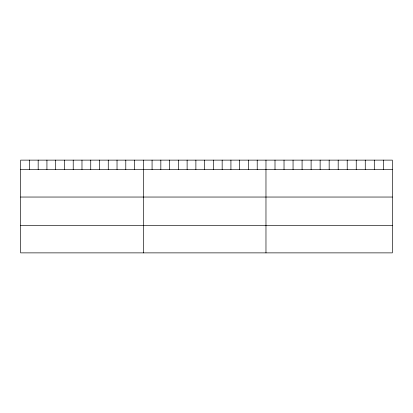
<?xml version="1.0" encoding="UTF-8"?>
<svg xmlns="http://www.w3.org/2000/svg" width="413" height="413" viewBox="0 0 413 413"><rect width="100%" height="100%" fill="white"/><g stroke="black" fill="none" stroke-linecap="round" stroke-linejoin="round"><path stroke-width="0.62" d="M392.35 169.542L392.35 252.875L20.65 252.875L20.65 160.125L392.35 160.125L392.35 169.542L20.65 169.542M20.65 197.042L392.35 197.042M20.65 225.374L392.35 225.374M383.321 160.125L383.321 169.542M374.297 160.125L374.297 169.542M365.268 160.125L365.268 169.542M356.243 160.125L356.243 169.542M347.214 160.125L347.214 169.542M338.19 160.125L338.19 169.542M329.161 160.125L329.161 169.542M320.132 160.125L320.132 169.542M311.108 160.125L311.108 169.542M302.079 160.125L302.079 169.542M293.054 160.125L293.054 169.542M284.025 160.125L284.025 169.542M275.001 160.125L275.001 169.542M265.972 160.125L265.972 252.875M257.211 160.125L257.211 169.542M248.45 160.125L248.45 169.542M239.69 160.125L239.69 169.542M230.924 160.125L230.924 169.542M222.163 160.125L222.163 169.542M213.402 160.125L213.402 169.542M204.641 160.125L204.641 169.542M195.881 160.125L195.881 169.542M187.12 160.125L187.12 169.542M178.359 160.125L178.359 169.542M169.593 160.125L169.593 169.542M160.833 160.125L160.833 169.542M152.072 160.125L152.072 169.542M143.311 160.125L143.311 252.875M134.55 160.125L134.55 169.542M125.789 160.125L125.789 169.542M117.029 160.125L117.029 169.542M108.263 160.125L108.263 169.542M99.502 160.125L99.502 169.542M90.741 160.125L90.741 169.542M81.981 160.125L81.981 169.542M73.22 160.125L73.22 169.542M64.459 160.125L64.459 169.542M55.698 160.125L55.698 169.542M46.932 160.125L46.932 169.542M38.172 160.125L38.172 169.542M29.411 160.125L29.411 169.542"/></g></svg>
